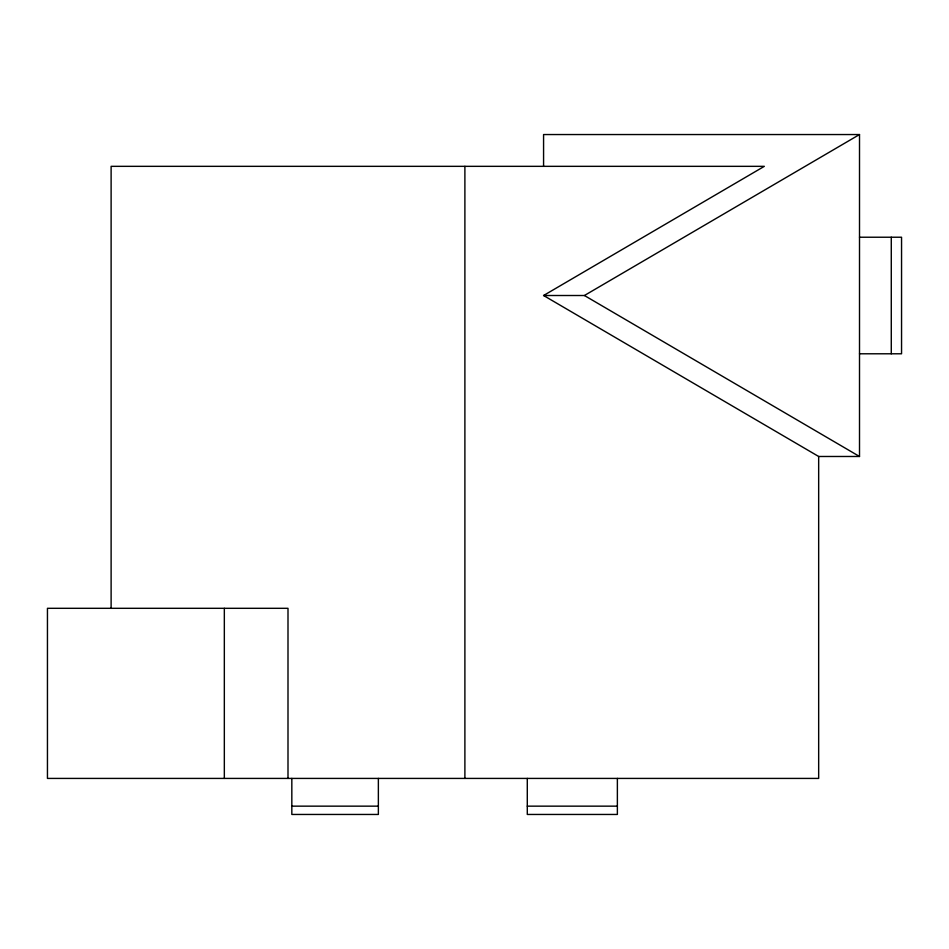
<?xml version="1.0" encoding="UTF-8"?>
<svg xmlns="http://www.w3.org/2000/svg" width="949" height="949" viewBox="0 0 949 949"><rect width="100%" height="100%" fill="white"/><g stroke="black" fill="none" stroke-linecap="round" stroke-linejoin="round"><path stroke-width="1.42" d="M543.575 166.336L543.575 134.544L859.509 134.544L859.509 456.481L818.667 456.481L543.575 295.507L764.325 166.336L111.116 166.336L111.116 608.309M543.575 295.507L584.418 295.507L859.509 134.544M859.509 237.226L901.55 237.226L901.55 353.787L859.509 353.787M291.829 806.152L378.366 806.152M527.288 806.152L617.372 806.152M584.418 295.507L859.509 456.481M891.277 237.226L891.277 353.787M818.667 456.481L818.667 778.417L47.45 778.417L47.45 608.309L287.998 608.309L287.998 778.417M617.372 778.417L617.372 814.456L527.288 814.456L527.288 778.417M464.891 166.336L464.891 778.417M378.366 778.417L378.366 814.456L291.829 814.456L291.829 778.417M224.332 608.309L224.332 778.417"/></g></svg>
